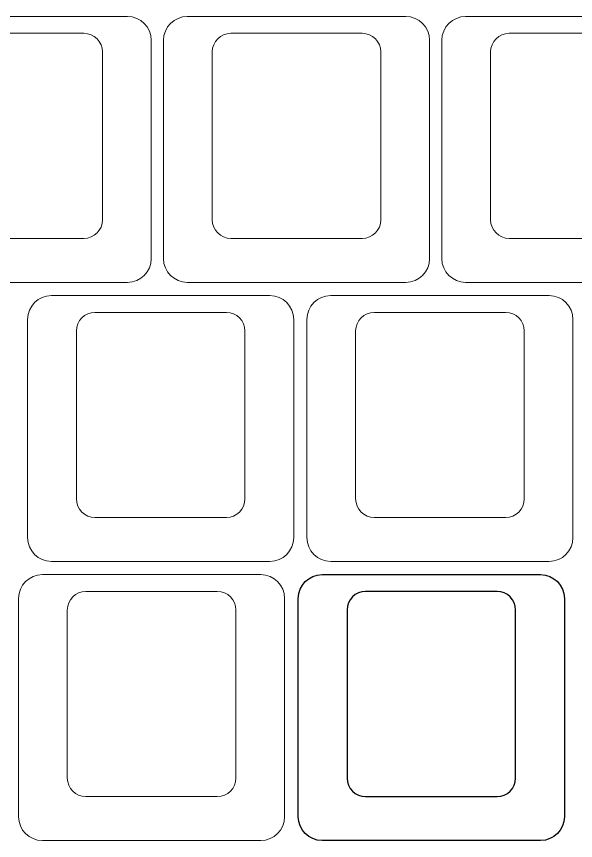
# Model space of a CAD drawing. Header units: millimetres. Extents: x -493 to 473, y -489 to 489.
# Drawn here: x 244.6 to 282.7, y -36.2 to 20.1 of the extents above; entities that cross this region are included whole.
import ezdxf

# ---------------------------------------------------------------- set-up
doc = ezdxf.new("R2010")
doc.units = ezdxf.units.MM
doc.header["$MEASUREMENT"] = 0
doc.layers.add('Layer 1', color=7, linetype='Continuous')

msp = doc.modelspace()

# ---------------------------------------------------------------- linework, layer by layer
at = {"layer": 'Layer 1', "color": 250, "lineweight": 9}
for points in [[(237.28, 1.9166), (237.28, 1.9166), (252.1822, 1.9166), (252.1822, 1.9166), (252.1822, 1.9166), (253.0754, 1.9166), (253.8061, 2.6473), (253.8061, 3.5405), (253.8061, 3.5405), (253.8061, 3.5405), (253.8061, 18.4427), (253.8061, 18.4427), (253.8061, 18.4427), (253.8061, 19.3359), (253.0754, 20.0666), (252.1822, 20.0666), (252.1822, 20.0666), (252.1822, 20.0666), (237.28, 20.0666), (237.28, 20.0666), (237.28, 20.0666), (236.3868, 20.0666), (235.6561, 19.3359), (235.6561, 18.4427), (235.6561, 18.4427), (235.6561, 18.4427), (235.6561, 3.5405), (235.6561, 3.5405), (235.6561, 3.5405), (235.6561, 2.6473), (236.3868, 1.9166), (237.28, 1.9166)], [(256.2657, 1.9166), (256.2657, 1.9166), (271.1679, 1.9166), (271.1679, 1.9166), (271.1679, 1.9166), (272.0611, 1.9166), (272.7918, 2.6473), (272.7918, 3.5405), (272.7918, 3.5405), (272.7918, 3.5405), (272.7918, 18.4427), (272.7918, 18.4427), (272.7918, 18.4427), (272.7918, 19.3359), (272.0611, 20.0666), (271.1679, 20.0666), (271.1679, 20.0666), (271.1679, 20.0666), (256.2657, 20.0666), (256.2657, 20.0666), (256.2657, 20.0666), (255.3725, 20.0666), (254.6418, 19.3359), (254.6418, 18.4427), (254.6418, 18.4427), (254.6418, 18.4427), (254.6418, 3.5405), (254.6418, 3.5405), (254.6418, 3.5405), (254.6418, 2.6473), (255.3725, 1.9166), (256.2657, 1.9166)], [(275.2514, 1.9166), (275.2514, 1.9166), (290.1536, 1.9166), (290.1536, 1.9166), (290.1536, 1.9166), (291.0468, 1.9166), (291.7775, 2.6473), (291.7775, 3.5405), (291.7775, 3.5405), (291.7775, 3.5405), (291.7775, 18.4427), (291.7775, 18.4427), (291.7775, 18.4427), (291.7775, 19.3359), (291.0468, 20.0666), (290.1536, 20.0666), (290.1536, 20.0666), (290.1536, 20.0666), (275.2514, 20.0666), (275.2514, 20.0666), (275.2514, 20.0666), (274.3582, 20.0666), (273.6275, 19.3359), (273.6275, 18.4427), (273.6275, 18.4427), (273.6275, 18.4427), (273.6275, 3.5405), (273.6275, 3.5405), (273.6275, 3.5405), (273.6275, 2.6473), (274.3582, 1.9166), (275.2514, 1.9166)], [(240.248, 18.9166), (240.248, 18.9166), (249.2142, 18.9166), (249.2142, 18.9166), (249.2142, 18.9166), (249.9111, 18.9166), (250.4811, 18.3466), (250.4811, 17.6498), (250.4811, 17.6498), (250.4811, 17.6498), (250.4811, 6.1835), (250.4811, 6.1835), (250.4811, 6.1835), (250.4811, 5.4867), (249.9111, 4.9166), (249.2142, 4.9166), (249.2142, 4.9166), (249.2142, 4.9166), (240.248, 4.9166), (240.248, 4.9166), (240.248, 4.9166), (239.5511, 4.9166), (238.9811, 5.4867), (238.9811, 6.1835), (238.9811, 6.1835), (238.9811, 6.1835), (238.9811, 17.6498), (238.9811, 17.6498), (238.9811, 17.6498), (238.9811, 18.3466), (239.5511, 18.9166), (240.248, 18.9166)], [(259.2337, 18.9166), (259.2337, 18.9166), (268.1999, 18.9166), (268.1999, 18.9166), (268.1999, 18.9166), (268.8968, 18.9166), (269.4668, 18.3466), (269.4668, 17.6498), (269.4668, 17.6498), (269.4668, 17.6498), (269.4668, 6.1835), (269.4668, 6.1835), (269.4668, 6.1835), (269.4668, 5.4867), (268.8968, 4.9166), (268.1999, 4.9166), (268.1999, 4.9166), (268.1999, 4.9166), (259.2337, 4.9166), (259.2337, 4.9166), (259.2337, 4.9166), (258.5368, 4.9166), (257.9668, 5.4867), (257.9668, 6.1835), (257.9668, 6.1835), (257.9668, 6.1835), (257.9668, 17.6498), (257.9668, 17.6498), (257.9668, 17.6498), (257.9668, 18.3466), (258.5368, 18.9166), (259.2337, 18.9166)], [(278.2194, 18.9166), (278.2194, 18.9166), (287.1856, 18.9166), (287.1856, 18.9166), (287.1856, 18.9166), (287.8825, 18.9166), (288.4525, 18.3466), (288.4525, 17.6498), (288.4525, 17.6498), (288.4525, 17.6498), (288.4525, 6.1835), (288.4525, 6.1835), (288.4525, 6.1835), (288.4525, 5.4867), (287.8825, 4.9166), (287.1856, 4.9166), (287.1856, 4.9166), (287.1856, 4.9166), (278.2194, 4.9166), (278.2194, 4.9166), (278.2194, 4.9166), (277.5225, 4.9166), (276.9525, 5.4867), (276.9525, 6.1835), (276.9525, 6.1835), (276.9525, 6.1835), (276.9525, 17.6498), (276.9525, 17.6498), (276.9525, 17.6498), (276.9525, 18.3466), (277.5225, 18.9166), (278.2194, 18.9166)], [(246.9979, -17.1332), (246.9979, -17.1332), (261.9001, -17.1332), (261.9001, -17.1332), (261.9001, -17.1332), (262.7933, -17.1332), (263.524, -16.4025), (263.524, -15.5093), (263.524, -15.5093), (263.524, -15.5093), (263.524, -0.6071), (263.524, -0.6071), (263.524, -0.6071), (263.524, 0.2861), (262.7933, 1.0168), (261.9001, 1.0168), (261.9001, 1.0168), (261.9001, 1.0168), (246.9979, 1.0168), (246.9979, 1.0168), (246.9979, 1.0168), (246.1047, 1.0168), (245.374, 0.2861), (245.374, -0.6071), (245.374, -0.6071), (245.374, -0.6071), (245.374, -15.5093), (245.374, -15.5093), (245.374, -15.5093), (245.374, -16.4025), (246.1047, -17.1332), (246.9979, -17.1332)], [(266.0479, -17.1332), (266.0479, -17.1332), (280.9501, -17.1332), (280.9501, -17.1332), (280.9501, -17.1332), (281.8433, -17.1332), (282.574, -16.4025), (282.574, -15.5093), (282.574, -15.5093), (282.574, -15.5093), (282.574, -0.6071), (282.574, -0.6071), (282.574, -0.6071), (282.574, 0.2861), (281.8433, 1.0168), (280.9501, 1.0168), (280.9501, 1.0168), (280.9501, 1.0168), (266.0479, 1.0168), (266.0479, 1.0168), (266.0479, 1.0168), (265.1547, 1.0168), (264.424, 0.2861), (264.424, -0.6071), (264.424, -0.6071), (264.424, -0.6071), (264.424, -15.5093), (264.424, -15.5093), (264.424, -15.5093), (264.424, -16.4025), (265.1547, -17.1332), (266.0479, -17.1332)], [(249.9659, -0.1332), (249.9659, -0.1332), (258.9321, -0.1332), (258.9321, -0.1332), (258.9321, -0.1332), (259.629, -0.1332), (260.199, -0.7032), (260.199, -1.4), (260.199, -1.4), (260.199, -1.4), (260.199, -12.8663), (260.199, -12.8663), (260.199, -12.8663), (260.199, -13.5631), (259.629, -14.1332), (258.9321, -14.1332), (258.9321, -14.1332), (258.9321, -14.1332), (249.9659, -14.1332), (249.9659, -14.1332), (249.9659, -14.1332), (249.269, -14.1332), (248.699, -13.5631), (248.699, -12.8663), (248.699, -12.8663), (248.699, -12.8663), (248.699, -1.4), (248.699, -1.4), (248.699, -1.4), (248.699, -0.7032), (249.269, -0.1332), (249.9659, -0.1332)], [(269.0159, -0.1332), (269.0159, -0.1332), (277.9821, -0.1332), (277.9821, -0.1332), (277.9821, -0.1332), (278.679, -0.1332), (279.249, -0.7032), (279.249, -1.4), (279.249, -1.4), (279.249, -1.4), (279.249, -12.8663), (279.249, -12.8663), (279.249, -12.8663), (279.249, -13.5631), (278.679, -14.1332), (277.9821, -14.1332), (277.9821, -14.1332), (277.9821, -14.1332), (269.0159, -14.1332), (269.0159, -14.1332), (269.0159, -14.1332), (268.319, -14.1332), (267.749, -13.5631), (267.749, -12.8663), (267.749, -12.8663), (267.749, -12.8663), (267.749, -1.4), (267.749, -1.4), (267.749, -1.4), (267.749, -0.7032), (268.319, -0.1332), (269.0159, -0.1332)], [(246.3791, -36.1832), (246.3791, -36.1832), (261.2813, -36.1832), (261.2813, -36.1832), (261.2813, -36.1832), (262.1745, -36.1832), (262.9052, -35.4525), (262.9052, -34.5593), (262.9052, -34.5593), (262.9052, -34.5593), (262.9052, -19.6571), (262.9052, -19.6571), (262.9052, -19.6571), (262.9052, -18.7639), (262.1745, -18.0332), (261.2813, -18.0332), (261.2813, -18.0332), (261.2813, -18.0332), (246.3791, -18.0332), (246.3791, -18.0332), (246.3791, -18.0332), (245.4859, -18.0332), (244.7552, -18.7639), (244.7552, -19.6571), (244.7552, -19.6571), (244.7552, -19.6571), (244.7552, -34.5593), (244.7552, -34.5593), (244.7552, -34.5593), (244.7552, -35.4525), (245.4859, -36.1832), (246.3791, -36.1832)], [(249.3471, -19.1832), (249.3471, -19.1832), (258.3133, -19.1832), (258.3133, -19.1832), (258.3133, -19.1832), (259.0102, -19.1832), (259.5802, -19.7532), (259.5802, -20.45), (259.5802, -20.45), (259.5802, -20.45), (259.5802, -31.9163), (259.5802, -31.9163), (259.5802, -31.9163), (259.5802, -32.6131), (259.0102, -33.1832), (258.3133, -33.1832), (258.3133, -33.1832), (258.3133, -33.1832), (249.3471, -33.1832), (249.3471, -33.1832), (249.3471, -33.1832), (248.6502, -33.1832), (248.0802, -32.6131), (248.0802, -31.9163), (248.0802, -31.9163), (248.0802, -31.9163), (248.0802, -20.45), (248.0802, -20.45), (248.0802, -20.45), (248.0802, -19.7532), (248.6502, -19.1832), (249.3471, -19.1832)]]:
    msp.add_open_spline(points, degree=3, knots=[0, 0, 0, 0, 0.1111111, 0.1111111, 0.1111111, 0.1111111, 0.2222222, 0.2222222, 0.2222222, 0.2222222, 0.3333333, 0.3333333, 0.3333333, 0.3333333, 0.4444444, 0.4444444, 0.4444444, 0.4444444, 0.5555556, 0.5555556, 0.5555556, 0.5555556, 0.6666667, 0.6666667, 0.6666667, 0.6666667, 0.7777778, 0.7777778, 0.7777778, 0.7777778, 1, 1, 1, 1], dxfattribs=at)
at = {"layer": 'Layer 1', "color": 169}
msp.add_open_spline([(265.4603, -36.1832), (265.4603, -36.1832), (280.3625, -36.1832), (280.3625, -36.1832), (280.3625, -36.1832), (281.2557, -36.1832), (281.9864, -35.4525), (281.9864, -34.5593), (281.9864, -34.5593), (281.9864, -34.5593), (281.9864, -19.6571), (281.9864, -19.6571), (281.9864, -19.6571), (281.9864, -18.7639), (281.2557, -18.0332), (280.3625, -18.0332), (280.3625, -18.0332), (280.3625, -18.0332), (265.4603, -18.0332), (265.4603, -18.0332), (265.4603, -18.0332), (264.5671, -18.0332), (263.8364, -18.7639), (263.8364, -19.6571), (263.8364, -19.6571), (263.8364, -19.6571), (263.8364, -34.5593), (263.8364, -34.5593), (263.8364, -34.5593), (263.8364, -35.4525), (264.5671, -36.1832), (265.4603, -36.1832)], degree=3, knots=[0, 0, 0, 0, 0.1111111, 0.1111111, 0.1111111, 0.1111111, 0.2222222, 0.2222222, 0.2222222, 0.2222222, 0.3333333, 0.3333333, 0.3333333, 0.3333333, 0.4444444, 0.4444444, 0.4444444, 0.4444444, 0.5555556, 0.5555556, 0.5555556, 0.5555556, 0.6666667, 0.6666667, 0.6666667, 0.6666667, 0.7777778, 0.7777778, 0.7777778, 0.7777778, 1, 1, 1, 1], dxfattribs=at)
at = {"layer": 'Layer 1', "color": 159}
msp.add_open_spline([(268.4283, -19.1832), (268.4283, -19.1832), (277.3945, -19.1832), (277.3945, -19.1832), (277.3945, -19.1832), (278.0914, -19.1832), (278.6614, -19.7532), (278.6614, -20.45), (278.6614, -20.45), (278.6614, -20.45), (278.6614, -31.9163), (278.6614, -31.9163), (278.6614, -31.9163), (278.6614, -32.6131), (278.0914, -33.1832), (277.3945, -33.1832), (277.3945, -33.1832), (277.3945, -33.1832), (268.4283, -33.1832), (268.4283, -33.1832), (268.4283, -33.1832), (267.7314, -33.1832), (267.1614, -32.6131), (267.1614, -31.9163), (267.1614, -31.9163), (267.1614, -31.9163), (267.1614, -20.45), (267.1614, -20.45), (267.1614, -20.45), (267.1614, -19.7532), (267.7314, -19.1832), (268.4283, -19.1832)], degree=3, knots=[0, 0, 0, 0, 0.1111111, 0.1111111, 0.1111111, 0.1111111, 0.2222222, 0.2222222, 0.2222222, 0.2222222, 0.3333333, 0.3333333, 0.3333333, 0.3333333, 0.4444444, 0.4444444, 0.4444444, 0.4444444, 0.5555556, 0.5555556, 0.5555556, 0.5555556, 0.6666667, 0.6666667, 0.6666667, 0.6666667, 0.7777778, 0.7777778, 0.7777778, 0.7777778, 1, 1, 1, 1], dxfattribs=at)

doc.saveas('drawing.dxf')
